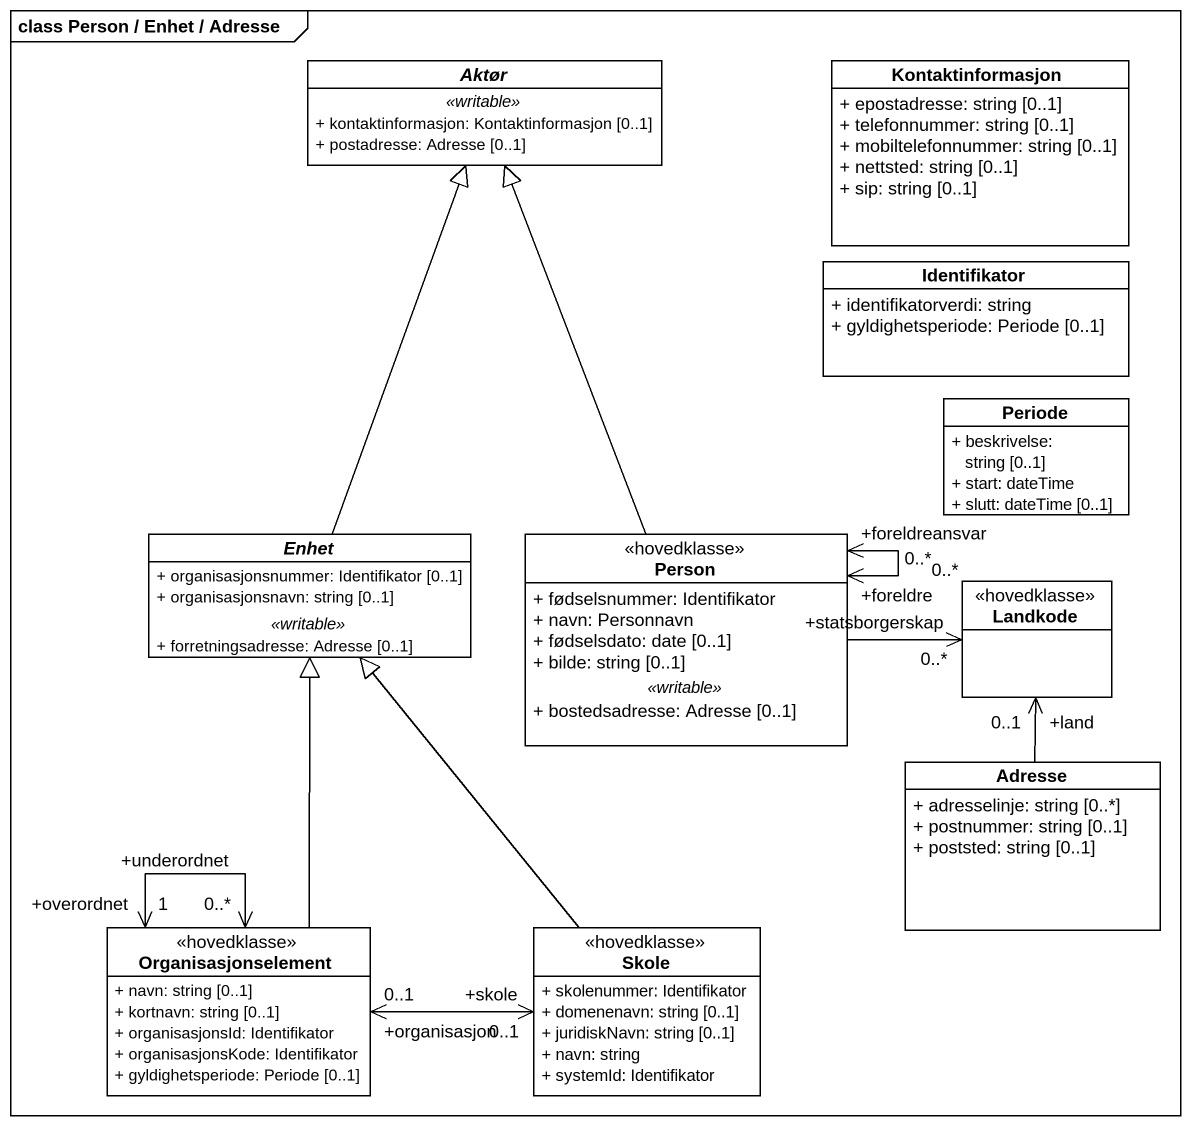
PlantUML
@startuml
mainframe class Person / Enhet / Adresse
hide circle
hide empty members
skinparam classAttributeIconSize 0
abstract class Aktør {
  .. <<writable>> ..
  + kontaktinformasjon: Kontaktinformasjon [0..1]
  + postadresse: Adresse [0..1]
}
class Kontaktinformasjon {
  + epostadresse: string [0..1]
  + telefonnummer: string [0..1]
  + mobiltelefonnummer: string [0..1]
  + nettsted: string [0..1]
  + sip: string [0..1]
}
class Identifikator {
  + identifikatorverdi: string
  + gyldighetsperiode: Periode [0..1]
}
class Periode {
  + beskrivelse: string [0..1]
  + start: dateTime
  + slutt: dateTime [0..1]
}
abstract class Enhet {
  + organisasjonsnummer: Identifikator [0..1]
  + organisasjonsnavn: string [0..1]
  .. <<writable>> ..
  + forretningsadresse: Adresse [0..1]
}
class "Person" as Person_ <<hovedklasse>> {
  + fødselsnummer: Identifikator
  + navn: Personnavn
  + fødselsdato: date [0..1]
  + bilde: string [0..1]
  .. <<writable>> ..
  + bostedsadresse: Adresse [0..1]
}
class Landkode <<hovedklasse>>
class Adresse {
  + adresselinje: string [0..*]
  + postnummer: string [0..1]
  + poststed: string [0..1]
}
class Organisasjonselement <<hovedklasse>> {
  + navn: string [0..1]
  + kortnavn: string [0..1]
  + organisasjonsId: Identifikator
  + organisasjonsKode: Identifikator
  + gyldighetsperiode: Periode [0..1]
}
class Skole <<hovedklasse>> {
  + skolenummer: Identifikator
  + domenenavn: string [0..1]
  + juridiskNavn: string [0..1]
  + navn: string
  + systemId: Identifikator
}
Enhet -up-|> Aktør
Person_ -up-|> Aktør
Person_ "+foreldre\n0..*" <--> "+foreldreansvar\n0..*" Person_
Person_ -right-> "+statsborgerskap\n0..*" Landkode
Adresse -up-> "+land\n0..1" Landkode
Organisasjonselement -up-|> Enhet
Organisasjonselement "+underordnet\n0..*" <--> "+overordnet\n1" Organisasjonselement
Skole -up-|> Enhet
Skole "+skole\n0..1" <-left-> "+organisasjon\n0..1" Organisasjonselement
@enduml
